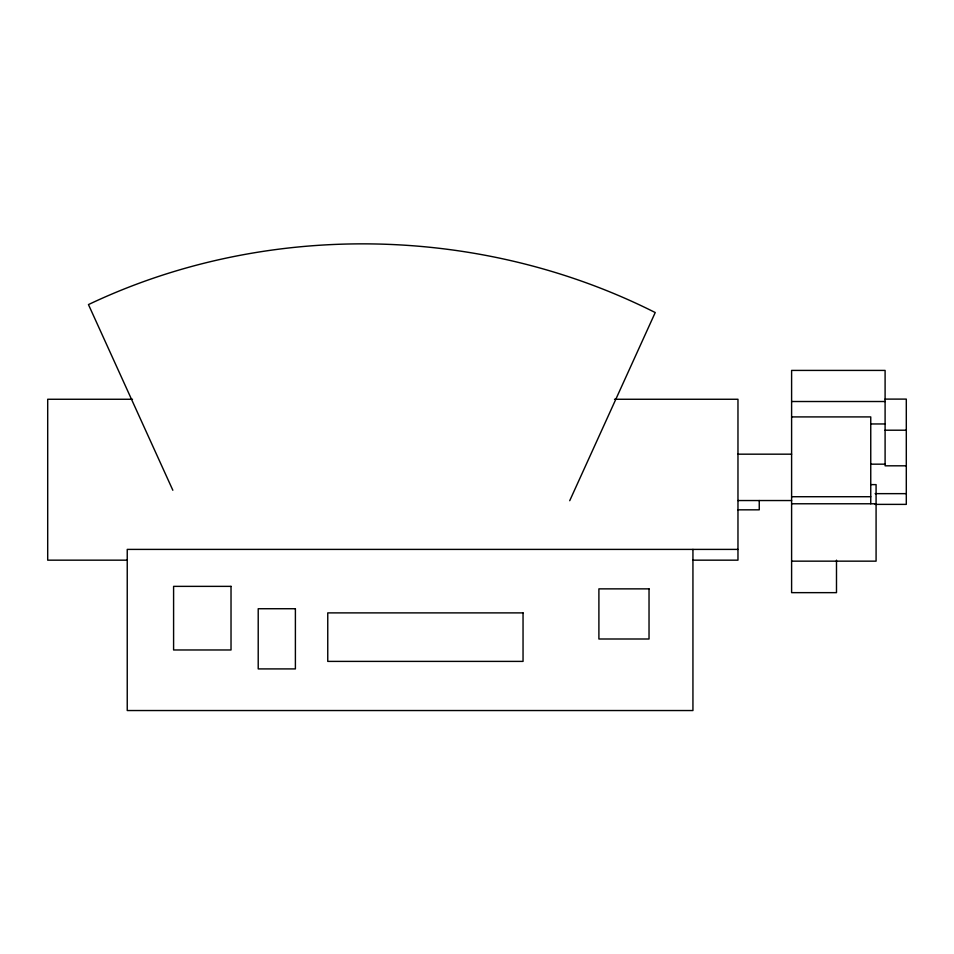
<?xml version="1.0" encoding="UTF-8"?>
<svg xmlns="http://www.w3.org/2000/svg" width="954" height="954" viewBox="0 0 954 954"><rect width="100%" height="100%" fill="white"/><g stroke="black" fill="none" stroke-linecap="round" stroke-linejoin="round"><path stroke-width="1.43" d="M569.717 500.707L655.231 312.542C480.399 224.381 265.522 220.398 88.46 304.576L172.841 490.249M885.097 399.106L906.3 399.106L906.3 504.38L875.104 504.38M132.499 399.261L47.7 399.261L47.7 560.165L127.24 560.165M614.495 399.261L737.967 399.261L737.967 560.165L692.938 560.165M791.605 401.515L885.097 401.515M791.605 416.91L870.752 416.91L870.752 503.772M870.752 423.958L885.097 423.958M885.097 430.206L906.3 430.206M737.967 454.176L791.605 454.176M870.752 464.169L885.097 464.169M906.3 465.814L885.097 465.814L885.097 370.414L791.605 370.414L791.605 592.649L836.491 592.649L836.491 560.177M870.752 484.62L876.082 484.62L876.082 561.155L791.605 561.155M875.104 493.647L906.3 493.647M791.605 496.724L870.752 496.724M737.967 500.54L791.605 500.54M791.605 503.772L876.082 503.772M737.967 509.83L759.253 509.83L759.253 500.54M737.967 549.397L127.24 549.397L127.24 710.539L692.938 710.539L692.938 549.397M231.023 586.364L173.592 586.364L173.592 649.972L231.023 649.972L231.023 586.364M649.03 588.868L598.897 588.868L598.897 639.001L649.03 639.001L649.03 588.868M295.394 608.735L258.212 608.735L258.212 668.909L295.394 668.909L295.394 608.735M523.042 612.885L327.759 612.885L327.759 661.396L523.042 661.396L523.042 612.885"/></g></svg>
